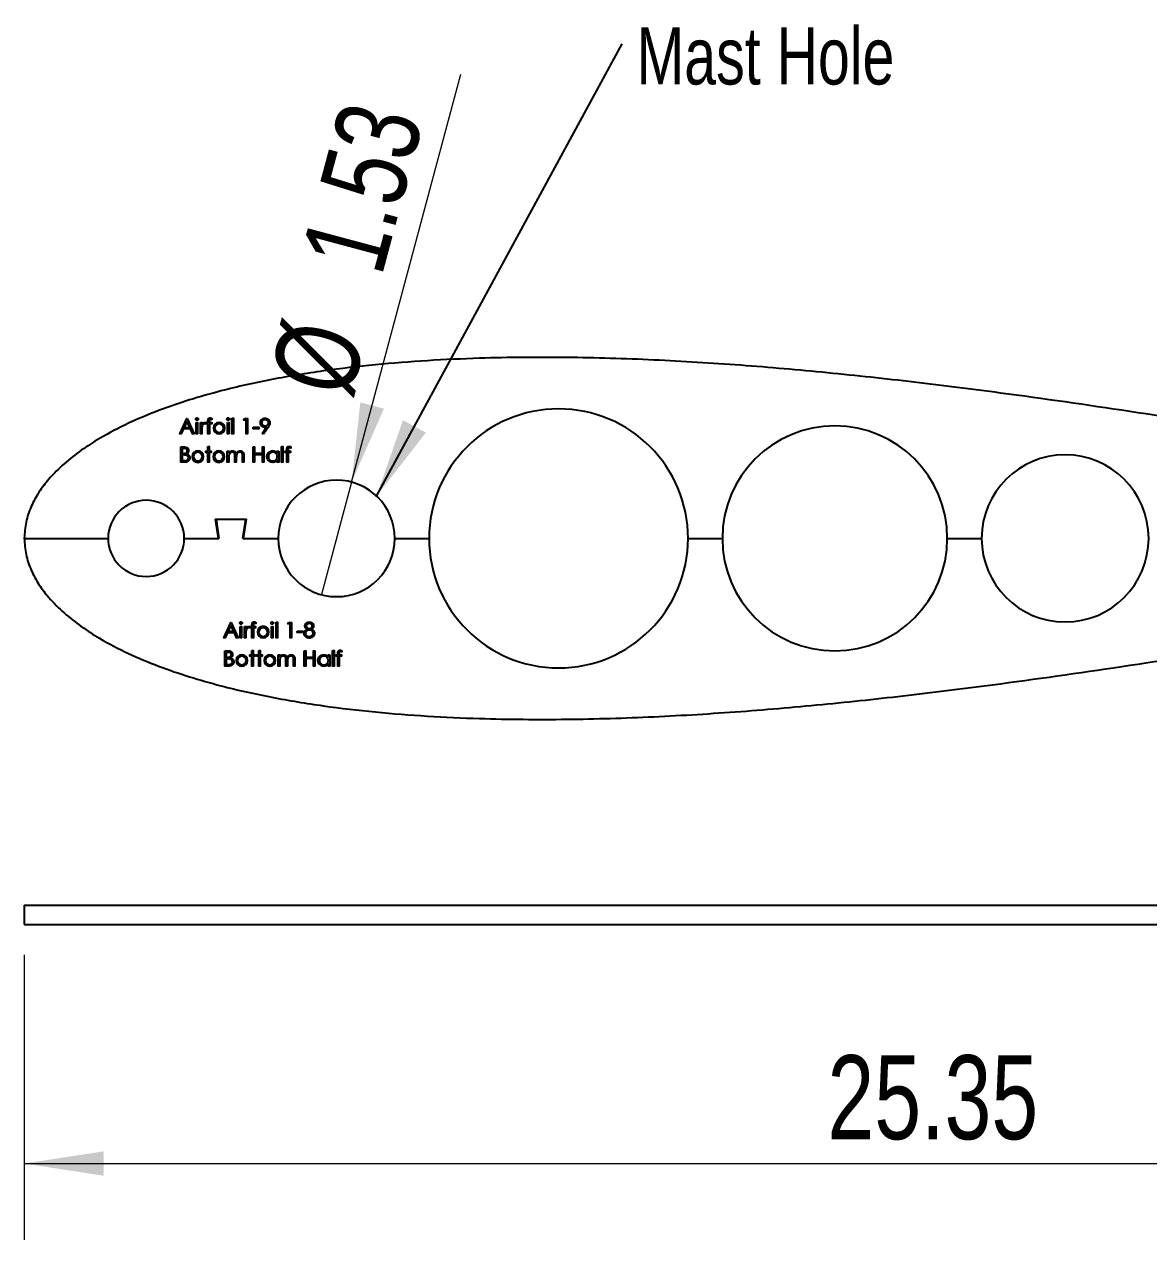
# Model space of a CAD drawing. Header units: inches. Extents: x 0.1 to 10.9, y 0.1 to 8.4.
# Drawn here: x 4.456 to 6.302, y 4.038 to 6.033 of the extents above; entities that cross this region are included whole.
import ezdxf

# ---------------------------------------------------------------- set-up
doc = ezdxf.new("R2010")
doc.units = ezdxf.units.IN
doc.header["$MEASUREMENT"] = 0
doc.styles.add('SLDTEXTSTYLE0', font='TXT', dxfattribs={"width": 0.75})
doc.dimstyles.new('SLDDIMSTYLE0', dxfattribs={"dimtxt": 0.137795, "dimasz": 0.13, "dimexe": 0, "dimexo": 0.0625, "dimgap": 0.034449, "dimtad": 1, "dimlfac": 8, "dimrnd": 1e-09, "dimzin": 12, "dimdsep": 46, "dimtxsty": 'SLDTEXTSTYLE0', "dimblk1": 'NONE', "dimsah": 1, "dimcen": 0, "dimadec": 0, "dimazin": 3, "dimtfac": 1, "dimtmove": 0, "dimatfit": 3, "dimldrblk": 'NONE', "dimfxl": 1, "dimfrac": 2, "dimtolj": 1, "dimtzin": 12, "dimarcsym": 0})
doc.dimstyles.new('SLDDIMSTYLE3', dxfattribs={"dimtxt": 0.18, "dimasz": 0.13, "dimexe": 0, "dimexo": 0.0625, "dimgap": 0, "dimtad": 0, "dimtih": 1, "dimtoh": 1, "dimdec": 0, "dimrnd": 1e-09, "dimzin": 0, "dimdsep": 46, "dimtxsty": 'Standard', "dimsah": 1, "dimcen": 0.09, "dimadec": 0, "dimazin": 0, "dimtfac": 0.13, "dimtdec": 0, "dimtofl": 0, "dimtmove": 0, "dimatfit": 3, "dimfxl": 1, "dimfrac": 2, "dimtolj": 1, "dimtzin": 0, "dimarcsym": 0})
doc.dimstyles.new('SLDDIMSTYLE4', dxfattribs={"dimtxt": 0.137795, "dimasz": 0.13, "dimexe": 0, "dimexo": 0.0625, "dimgap": 0.034449, "dimtad": 1, "dimlfac": 8, "dimrnd": 1e-09, "dimzin": 12, "dimdsep": 46, "dimtxsty": 'SLDTEXTSTYLE0', "dimsah": 1, "dimcen": 0.09, "dimadec": 0, "dimazin": 3, "dimtfac": 1, "dimtofl": 0, "dimtmove": 0, "dimatfit": 3, "dimfxl": 1, "dimfrac": 2, "dimtolj": 1, "dimtzin": 12, "dimarcsym": 0})

# ---------------------------------------------------------------- blocks, each defined once
blk = doc.blocks.new('_D')
at = {"color": 7, "linetype": 'Continuous', "lineweight": 18}
for q in [(5.173, 5.9509), (4.9441, 5.0968)]:
    blk.add_line((4.9936, 5.2815), q, dxfattribs=at)
blk.add_solid([(4.9936, 5.2815), (5.0466, 5.4019), (5.0079, 5.4122)], dxfattribs=at)
at = {"color": 7, "linetype": 'Continuous', "lineweight": 18, "char_height": 0.1378, "attachment_point": 1, "rotation": 75, "style": 'SLDTEXTSTYLE0'}
for s, insert in [('1.53', (4.9095, 5.6526)), ('%%c', (4.8578, 5.4514))]:
    blk.add_mtext(s, dxfattribs=dict(at, insert=insert))
blk = doc.blocks.new('_NONE')
blk = doc.blocks.new('SW_NOTE_4')
at = {"color": 0, "linetype": 'Continuous', "lineweight": 0, "insert": (0.0235, 0.0272), "char_height": 0.09375, "attachment_point": 1, "style": 'SLDTEXTSTYLE0'}
blk.add_mtext('Mast Hole', dxfattribs=at)
blk = doc.blocks.new('_D_2')
at = {"color": 7, "linetype": 'Continuous', "lineweight": 18}
for p, q in [((4.4564, 4.5058), (4.4564, 4.0384)), ((7.6255, 4.5058), (7.6255, 4.0384)), ((4.4564, 4.1634), (7.6255, 4.1634))]:
    blk.add_line(p, q, dxfattribs=at)
for points in [[(4.4564, 4.1634), (4.5864, 4.1434), (4.5864, 4.1834)], [(7.6255, 4.1634), (7.4955, 4.1834), (7.4955, 4.1434)]]:
    blk.add_solid(points, dxfattribs=at)
at = {"color": 7, "linetype": 'Continuous', "lineweight": 18, "insert": (5.7746, 4.3411), "char_height": 0.1378, "attachment_point": 1, "style": 'SLDTEXTSTYLE0'}
blk.add_mtext('25.35', dxfattribs=at)

msp = doc.modelspace()

# ---------------------------------------------------------------- linework, layer by layer
at = {"color": 7, "linetype": 'Continuous', "lineweight": 25}
for p, q in [((4.7697, 5.2204), (4.7743, 5.1891)), ((4.7697, 5.2204), (4.8197, 5.2204)), ((4.7711, 5.2204), (4.8211, 5.2204)), ((4.7711, 5.2204), (4.7757, 5.1891)), ((4.815, 5.1891), (4.8197, 5.2204)), ((4.8164, 5.1891), (4.8211, 5.2204)), ((4.4564, 5.1891), (4.5939, 5.1891)), ((4.7189, 5.1891), (4.7743, 5.1891)), ((4.7189, 5.1891), (4.7757, 5.1891)), ((4.815, 5.1891), (4.8732, 5.1891)), ((4.8164, 5.1891), (4.8732, 5.1891)), ((5.0645, 5.1891), (5.1207, 5.1891)), ((5.5458, 5.1891), (5.602, 5.1891)), ((5.9713, 5.1891), (6.0276, 5.1891)), ((4.4564, 4.5871), (4.4564, 4.5558))]:
    msp.add_line(p, q, dxfattribs=at)
at = {"color": 7, "linetype": 'Continuous', "flags": 128}
for points in [[(4.7235, 5.3857), (4.7351, 5.3607), (4.7351, 5.3607), (4.7326, 5.3607), (4.7326, 5.3607), (4.7289, 5.3687), (4.7289, 5.3687), (4.7176, 5.3687), (4.7176, 5.3687), (4.7138, 5.3607), (4.7138, 5.3607), (4.7114, 5.3607), (4.7114, 5.3607), (4.7232, 5.3857), (4.7232, 5.3857), (4.7235, 5.3857)], [(4.7397, 5.3867), (4.7401, 5.3867), (4.7405, 5.3865), (4.7409, 5.3864), (4.7412, 5.3861), (4.7415, 5.3858), (4.7416, 5.3855), (4.7418, 5.3851), (4.7418, 5.3848), (4.7418, 5.3848), (4.7418, 5.3844), (4.7416, 5.384), (4.7415, 5.3837), (4.7412, 5.3834), (4.7409, 5.3832), (4.7405, 5.383), (4.7401, 5.3829), (4.7397, 5.3828), (4.7397, 5.3828), (4.7393, 5.3829), (4.7389, 5.383), (4.7386, 5.3832), (4.7382, 5.3834), (4.738, 5.3837), (4.7378, 5.384), (4.7377, 5.3844), (4.7376, 5.3848), (4.7376, 5.3848), (4.7377, 5.3851), (4.7378, 5.3855), (4.738, 5.3858), (4.7382, 5.3861), (4.7386, 5.3864), (4.7389, 5.3865), (4.7393, 5.3867), (4.7397, 5.3867)], [(4.7642, 5.3862), (4.7642, 5.3839), (4.7642, 5.3839), (4.7636, 5.3841), (4.763, 5.3843), (4.7625, 5.3844), (4.762, 5.3844), (4.762, 5.3844), (4.7616, 5.3844), (4.7613, 5.3844), (4.761, 5.3843), (4.7608, 5.3842), (4.7606, 5.384), (4.7604, 5.3839), (4.7603, 5.3837), (4.7602, 5.3835), (4.7602, 5.3834), (4.7602, 5.3832), (4.7601, 5.3831), (4.7601, 5.3828), (4.7601, 5.3826), (4.7601, 5.3823), (4.7601, 5.3819), (4.7601, 5.3815), (4.7601, 5.3815), (4.7601, 5.379), (4.7601, 5.379), (4.7639, 5.379), (4.7639, 5.379), (4.7639, 5.3768), (4.7639, 5.3768), (4.7601, 5.3768), (4.7601, 5.3768), (4.7601, 5.3607), (4.7601, 5.3607), (4.7578, 5.3607), (4.7578, 5.3607), (4.7578, 5.3768), (4.7578, 5.3768), (4.7553, 5.3768), (4.7553, 5.3768), (4.7553, 5.379), (4.7553, 5.379), (4.7578, 5.379), (4.7578, 5.379), (4.7578, 5.3819), (4.7578, 5.3819), (4.7578, 5.3824), (4.7578, 5.3828), (4.7579, 5.3833), (4.7579, 5.3836), (4.758, 5.384), (4.758, 5.3843), (4.7581, 5.3845), (4.7582, 5.3848), (4.7584, 5.3852), (4.7587, 5.3856), (4.759, 5.3859), (4.7594, 5.3862), (4.7599, 5.3864), (4.7604, 5.3866), (4.7609, 5.3867), (4.7615, 5.3867), (4.7615, 5.3867), (4.7621, 5.3867), (4.7628, 5.3866), (4.7635, 5.3864), (4.7642, 5.3862)], [(4.791, 5.3867), (4.7914, 5.3867), (4.7918, 5.3865), (4.7921, 5.3864), (4.7925, 5.3861), (4.7927, 5.3858), (4.7929, 5.3855), (4.793, 5.3851), (4.7931, 5.3848), (4.7931, 5.3848), (4.793, 5.3844), (4.7929, 5.384), (4.7927, 5.3837), (4.7925, 5.3834), (4.7921, 5.3832), (4.7918, 5.383), (4.7914, 5.3829), (4.791, 5.3828), (4.791, 5.3828), (4.7906, 5.3829), (4.7902, 5.383), (4.7898, 5.3832), (4.7895, 5.3834), (4.7893, 5.3837), (4.7891, 5.384), (4.789, 5.3844), (4.7889, 5.3848), (4.7889, 5.3848), (4.789, 5.3851), (4.7891, 5.3855), (4.7893, 5.3858), (4.7895, 5.3861), (4.7898, 5.3864), (4.7902, 5.3865), (4.7906, 5.3867), (4.791, 5.3867)], [(4.7972, 5.3864), (4.7995, 5.3864), (4.7995, 5.3864), (4.7995, 5.3607), (4.7995, 5.3607), (4.7972, 5.3607), (4.7972, 5.3607), (4.7972, 5.3864)], [(4.8179, 5.3857), (4.8226, 5.3857), (4.8226, 5.3857), (4.8226, 5.3607), (4.8226, 5.3607), (4.8203, 5.3607), (4.8203, 5.3607), (4.8203, 5.3832), (4.8203, 5.3832), (4.8165, 5.3832), (4.8165, 5.3832), (4.8179, 5.3857)], [(4.8489, 5.3601), (4.8471, 5.3613), (4.8471, 5.3613), (4.854, 5.3715), (4.854, 5.3715), (4.8527, 5.3714), (4.8514, 5.3713), (4.8514, 5.3713), (4.8506, 5.3713), (4.8498, 5.3714), (4.8491, 5.3716), (4.8484, 5.3718), (4.8478, 5.3721), (4.8471, 5.3725), (4.8465, 5.3729), (4.846, 5.3734), (4.8454, 5.374), (4.845, 5.3746), (4.8446, 5.3752), (4.8443, 5.3758), (4.844, 5.3765), (4.8439, 5.3772), (4.8438, 5.3779), (4.8437, 5.3787), (4.8437, 5.3787), (4.8438, 5.3798), (4.844, 5.3807), (4.8443, 5.3817), (4.8447, 5.3826), (4.8453, 5.3834), (4.846, 5.3841), (4.8468, 5.3848), (4.8476, 5.3853), (4.8486, 5.3858), (4.8496, 5.3861), (4.8506, 5.3863), (4.8517, 5.3864), (4.8517, 5.3864), (4.8527, 5.3863), (4.8537, 5.3861), (4.8547, 5.3858), (4.8556, 5.3854), (4.8564, 5.3848), (4.8572, 5.3842), (4.8578, 5.3834), (4.8584, 5.3825), (4.8589, 5.3816), (4.8592, 5.3807), (4.8594, 5.3797), (4.8594, 5.3787), (4.8594, 5.3787), (4.8594, 5.3779), (4.8593, 5.3771), (4.8591, 5.3763), (4.8588, 5.3754), (4.8586, 5.375), (4.8584, 5.3745), (4.8582, 5.3741), (4.8579, 5.3736), (4.8576, 5.373), (4.8573, 5.3725), (4.8569, 5.3719), (4.8565, 5.3713), (4.8565, 5.3713), (4.8489, 5.3601)], [(4.7233, 5.3809), (4.7188, 5.3713), (4.7188, 5.3713), (4.7278, 5.3713), (4.7278, 5.3713), (4.7233, 5.3809)], [(4.7386, 5.379), (4.7408, 5.379), (4.7408, 5.379), (4.7408, 5.3607), (4.7408, 5.3607), (4.7386, 5.3607), (4.7386, 5.3607), (4.7386, 5.379)], [(4.7456, 5.379), (4.7479, 5.379), (4.7479, 5.379), (4.7479, 5.3763), (4.7479, 5.3763), (4.7484, 5.377), (4.7489, 5.3777), (4.7495, 5.3782), (4.75, 5.3786), (4.7506, 5.3789), (4.7512, 5.3791), (4.7517, 5.3793), (4.7523, 5.3793), (4.7523, 5.3793), (4.7528, 5.3793), (4.7533, 5.3792), (4.7538, 5.379), (4.7543, 5.3787), (4.7543, 5.3787), (4.7531, 5.3767), (4.7531, 5.3767), (4.7527, 5.3769), (4.7524, 5.377), (4.7522, 5.3771), (4.7519, 5.3771), (4.7519, 5.3771), (4.7514, 5.377), (4.7509, 5.3768), (4.7503, 5.3765), (4.7498, 5.3761), (4.7496, 5.3759), (4.7494, 5.3756), (4.7491, 5.3752), (4.7489, 5.3749), (4.7488, 5.3745), (4.7486, 5.3741), (4.7484, 5.3736), (4.7483, 5.3731), (4.7483, 5.3731), (4.7482, 5.3727), (4.7481, 5.3722), (4.748, 5.3715), (4.748, 5.3708), (4.7479, 5.37), (4.7479, 5.369), (4.7479, 5.368), (4.7479, 5.3669), (4.7479, 5.3669), (4.7479, 5.3607), (4.7479, 5.3607), (4.7456, 5.3607), (4.7456, 5.3607), (4.7456, 5.379)], [(4.7899, 5.379), (4.7921, 5.379), (4.7921, 5.379), (4.7921, 5.3607), (4.7921, 5.3607), (4.7899, 5.3607), (4.7899, 5.3607), (4.7899, 5.379)], [(4.8319, 5.3716), (4.8415, 5.3716), (4.8415, 5.3716), (4.8415, 5.3691), (4.8415, 5.3691), (4.8319, 5.3691), (4.8319, 5.3691), (4.8319, 5.3716)], [(4.8518, 5.3739), (4.8524, 5.3739), (4.853, 5.374), (4.8535, 5.3741), (4.854, 5.3742), (4.8545, 5.3744), (4.8549, 5.3747), (4.8553, 5.375), (4.8557, 5.3753), (4.8561, 5.3757), (4.8564, 5.3761), (4.8566, 5.3765), (4.8568, 5.3769), (4.857, 5.3774), (4.8571, 5.3778), (4.8572, 5.3783), (4.8572, 5.3788), (4.8572, 5.3788), (4.8572, 5.3793), (4.8571, 5.3798), (4.857, 5.3803), (4.8568, 5.3807), (4.8565, 5.3812), (4.8563, 5.3816), (4.8559, 5.382), (4.8555, 5.3823), (4.8551, 5.3827), (4.8547, 5.383), (4.8542, 5.3832), (4.8537, 5.3834), (4.8532, 5.3836), (4.8527, 5.3837), (4.8521, 5.3838), (4.8516, 5.3838), (4.8516, 5.3838), (4.851, 5.3838), (4.8504, 5.3837), (4.8499, 5.3836), (4.8494, 5.3834), (4.8489, 5.3832), (4.8485, 5.383), (4.848, 5.3827), (4.8476, 5.3823), (4.8472, 5.382), (4.8469, 5.3816), (4.8466, 5.3812), (4.8464, 5.3807), (4.8462, 5.3803), (4.8461, 5.3798), (4.846, 5.3793), (4.846, 5.3788), (4.846, 5.3788), (4.846, 5.3783), (4.8461, 5.3778), (4.8462, 5.3774), (4.8464, 5.3769), (4.8466, 5.3765), (4.8469, 5.3761), (4.8473, 5.3757), (4.8477, 5.3753), (4.8481, 5.375), (4.8486, 5.3747), (4.8491, 5.3744), (4.8496, 5.3742), (4.8501, 5.3741), (4.8506, 5.374), (4.8512, 5.3739), (4.8518, 5.3739)], [(4.7133, 5.3391), (4.7182, 5.3391), (4.7182, 5.3391), (4.7189, 5.3391), (4.7195, 5.3391), (4.7202, 5.339), (4.7208, 5.339), (4.7213, 5.3389), (4.7218, 5.3387), (4.7223, 5.3386), (4.7227, 5.3384), (4.7234, 5.338), (4.7241, 5.3375), (4.7247, 5.3369), (4.7252, 5.3362), (4.7256, 5.3355), (4.7259, 5.3347), (4.726, 5.3338), (4.7261, 5.3329), (4.7261, 5.3329), (4.726, 5.3321), (4.7259, 5.3313), (4.7257, 5.3306), (4.7254, 5.3299), (4.7249, 5.3292), (4.7245, 5.3286), (4.7239, 5.3281), (4.7232, 5.3276), (4.7232, 5.3276), (4.7241, 5.3273), (4.7248, 5.3269), (4.7254, 5.3265), (4.726, 5.3261), (4.7264, 5.3256), (4.7268, 5.3251), (4.7272, 5.3245), (4.7275, 5.3239), (4.7277, 5.3233), (4.7279, 5.3226), (4.728, 5.3219), (4.728, 5.3212), (4.728, 5.3212), (4.728, 5.3205), (4.7279, 5.3198), (4.7277, 5.3191), (4.7275, 5.3185), (4.7272, 5.3179), (4.7268, 5.3173), (4.7264, 5.3167), (4.7258, 5.3162), (4.7253, 5.3157), (4.7247, 5.3153), (4.724, 5.3149), (4.7233, 5.3147), (4.7226, 5.3144), (4.7218, 5.3143), (4.7209, 5.3142), (4.72, 5.3141), (4.72, 5.3141), (4.7133, 5.3141), (4.7133, 5.3141), (4.7133, 5.3391)], [(4.7155, 5.3366), (4.7155, 5.3286), (4.7155, 5.3286), (4.717, 5.3286), (4.717, 5.3286), (4.7177, 5.3286), (4.7183, 5.3286), (4.7189, 5.3286), (4.7194, 5.3287), (4.7199, 5.3288), (4.7203, 5.3288), (4.7207, 5.3289), (4.7211, 5.329), (4.7217, 5.3293), (4.7222, 5.3297), (4.7227, 5.3301), (4.7231, 5.3306), (4.7234, 5.3311), (4.7237, 5.3317), (4.7238, 5.3323), (4.7239, 5.3329), (4.7239, 5.3329), (4.7238, 5.3333), (4.7238, 5.3337), (4.7237, 5.3341), (4.7235, 5.3344), (4.7234, 5.3348), (4.7231, 5.3351), (4.7229, 5.3353), (4.7226, 5.3356), (4.7222, 5.3358), (4.7219, 5.336), (4.7214, 5.3362), (4.7209, 5.3363), (4.7204, 5.3364), (4.7198, 5.3365), (4.7192, 5.3366), (4.7186, 5.3366), (4.7186, 5.3366), (4.7155, 5.3366)], [(4.7155, 5.326), (4.7155, 5.3167), (4.7155, 5.3167), (4.7187, 5.3167), (4.7187, 5.3167), (4.7194, 5.3167), (4.72, 5.3167), (4.7206, 5.3168), (4.7212, 5.3168), (4.7217, 5.3169), (4.7221, 5.317), (4.7225, 5.3171), (4.7229, 5.3172), (4.7235, 5.3175), (4.724, 5.3179), (4.7245, 5.3183), (4.725, 5.3188), (4.7253, 5.3194), (4.7256, 5.32), (4.7257, 5.3206), (4.7258, 5.3212), (4.7258, 5.3212), (4.7258, 5.3216), (4.7257, 5.322), (4.7256, 5.3224), (4.7255, 5.3227), (4.7253, 5.3231), (4.7252, 5.3234), (4.7249, 5.3237), (4.7247, 5.324), (4.7241, 5.3246), (4.7234, 5.3251), (4.7226, 5.3254), (4.7217, 5.3257), (4.7217, 5.3257), (4.7213, 5.3258), (4.7209, 5.3258), (4.7204, 5.3259), (4.7198, 5.3259), (4.7192, 5.326), (4.7185, 5.326), (4.7178, 5.326), (4.717, 5.326), (4.717, 5.326), (4.7155, 5.326)], [(4.7575, 5.3398), (4.7597, 5.3398), (4.7597, 5.3398), (4.7597, 5.3324), (4.7597, 5.3324), (4.763, 5.3324), (4.763, 5.3324), (4.763, 5.3302), (4.763, 5.3302), (4.7597, 5.3302), (4.7597, 5.3302), (4.7597, 5.3141), (4.7597, 5.3141), (4.7575, 5.3141), (4.7575, 5.3141), (4.7575, 5.3302), (4.7575, 5.3302), (4.7543, 5.3302), (4.7543, 5.3302), (4.7543, 5.3324), (4.7543, 5.3324), (4.7575, 5.3324), (4.7575, 5.3324), (4.7575, 5.3398)], [(4.7896, 5.3324), (4.7918, 5.3324), (4.7918, 5.3324), (4.7918, 5.3292), (4.7918, 5.3292), (4.7924, 5.3301), (4.7931, 5.3308), (4.7937, 5.3313), (4.7943, 5.3318), (4.7943, 5.3318), (4.7952, 5.3322), (4.7962, 5.3325), (4.7971, 5.3327), (4.7981, 5.3327), (4.7981, 5.3327), (4.7988, 5.3327), (4.7994, 5.3326), (4.8, 5.3324), (4.8006, 5.3322), (4.8012, 5.3319), (4.8017, 5.3316), (4.8022, 5.3312), (4.8026, 5.3308), (4.803, 5.3303), (4.8033, 5.3297), (4.8036, 5.3291), (4.8039, 5.3283), (4.8039, 5.3283), (4.8042, 5.3288), (4.8045, 5.3293), (4.8049, 5.3298), (4.8052, 5.3302), (4.8056, 5.3306), (4.806, 5.331), (4.8064, 5.3313), (4.8068, 5.3316), (4.8077, 5.3321), (4.8087, 5.3324), (4.8096, 5.3327), (4.8106, 5.3327), (4.8106, 5.3327), (4.8115, 5.3327), (4.8124, 5.3325), (4.8132, 5.3322), (4.8139, 5.3318), (4.8146, 5.3313), (4.8152, 5.3306), (4.8157, 5.3299), (4.8161, 5.3291), (4.8163, 5.3287), (4.8164, 5.3282), (4.8165, 5.3276), (4.8166, 5.327), (4.8167, 5.3263), (4.8168, 5.3256), (4.8168, 5.3249), (4.8168, 5.324), (4.8168, 5.324), (4.8168, 5.3141), (4.8168, 5.3141), (4.8146, 5.3141), (4.8146, 5.3141), (4.8146, 5.324), (4.8146, 5.324), (4.8146, 5.3247), (4.8145, 5.3254), (4.8145, 5.326), (4.8145, 5.3265), (4.8144, 5.327), (4.8143, 5.3274), (4.8142, 5.3278), (4.8141, 5.3281), (4.8139, 5.3286), (4.8136, 5.329), (4.8132, 5.3295), (4.8127, 5.3298), (4.8121, 5.3301), (4.8116, 5.3303), (4.8109, 5.3304), (4.8102, 5.3305), (4.8102, 5.3305), (4.8094, 5.3304), (4.8086, 5.3302), (4.8078, 5.3299), (4.8071, 5.3295), (4.8064, 5.3289), (4.8058, 5.3283), (4.8053, 5.3276), (4.805, 5.3268), (4.8048, 5.3264), (4.8047, 5.3258), (4.8046, 5.3253), (4.8045, 5.3246), (4.8044, 5.3239), (4.8043, 5.3231), (4.8043, 5.3222), (4.8043, 5.3212), (4.8043, 5.3212), (4.8043, 5.3141), (4.8043, 5.3141), (4.8021, 5.3141), (4.8021, 5.3141), (4.8021, 5.3234), (4.8021, 5.3234), (4.8021, 5.3242), (4.802, 5.3249), (4.802, 5.3256), (4.802, 5.3262), (4.8019, 5.3267), (4.8018, 5.3272), (4.8017, 5.3276), (4.8016, 5.3279), (4.8014, 5.3285), (4.8011, 5.329), (4.8007, 5.3294), (4.8002, 5.3298), (4.7996, 5.3301), (4.799, 5.3303), (4.7984, 5.3304), (4.7977, 5.3305), (4.7977, 5.3305), (4.7969, 5.3304), (4.7961, 5.3302), (4.7953, 5.3299), (4.7946, 5.3295), (4.7939, 5.329), (4.7934, 5.3284), (4.7929, 5.3277), (4.7925, 5.3269), (4.7923, 5.3264), (4.7922, 5.3259), (4.7921, 5.3254), (4.792, 5.3248), (4.7919, 5.3241), (4.7918, 5.3234), (4.7918, 5.3227), (4.7918, 5.3218), (4.7918, 5.3218), (4.7918, 5.3141), (4.7918, 5.3141), (4.7896, 5.3141), (4.7896, 5.3141), (4.7896, 5.3324)], [(4.8322, 5.3391), (4.8344, 5.3391), (4.8344, 5.3391), (4.8344, 5.3289), (4.8344, 5.3289), (4.8472, 5.3289), (4.8472, 5.3289), (4.8472, 5.3391), (4.8472, 5.3391), (4.8495, 5.3391), (4.8495, 5.3391), (4.8495, 5.3141), (4.8495, 5.3141), (4.8472, 5.3141), (4.8472, 5.3141), (4.8472, 5.3263), (4.8472, 5.3263), (4.8344, 5.3263), (4.8344, 5.3263), (4.8344, 5.3141), (4.8344, 5.3141), (4.8322, 5.3141), (4.8322, 5.3141), (4.8322, 5.3391)], [(4.8739, 5.3324), (4.8739, 5.3141), (4.8739, 5.3141), (4.8716, 5.3141), (4.8716, 5.3141), (4.8716, 5.3173), (4.8716, 5.3173), (4.8708, 5.3165), (4.87, 5.3157), (4.8691, 5.3151), (4.8682, 5.3147), (4.8673, 5.3143), (4.8663, 5.314), (4.8652, 5.3139), (4.8641, 5.3138), (4.8641, 5.3138), (4.8632, 5.3139), (4.8622, 5.314), (4.8614, 5.3142), (4.8605, 5.3145), (4.8597, 5.3149), (4.8589, 5.3154), (4.8581, 5.3159), (4.8574, 5.3166), (4.8568, 5.3173), (4.8562, 5.318), (4.8557, 5.3188), (4.8553, 5.3197), (4.855, 5.3205), (4.8548, 5.3214), (4.8547, 5.3224), (4.8546, 5.3233), (4.8546, 5.3233), (4.8547, 5.3243), (4.8548, 5.3252), (4.855, 5.3261), (4.8553, 5.3269), (4.8557, 5.3277), (4.8562, 5.3285), (4.8568, 5.3293), (4.8574, 5.33), (4.8582, 5.3306), (4.8589, 5.3312), (4.8597, 5.3317), (4.8605, 5.332), (4.8614, 5.3323), (4.8623, 5.3326), (4.8632, 5.3327), (4.8642, 5.3327), (4.8642, 5.3327), (4.8653, 5.3327), (4.8664, 5.3325), (4.8674, 5.3322), (4.8684, 5.3318), (4.8692, 5.3313), (4.8701, 5.3307), (4.8709, 5.3299), (4.8716, 5.329), (4.8716, 5.329), (4.8716, 5.3324), (4.8716, 5.3324), (4.8739, 5.3324)], [(4.8642, 5.3305), (4.8633, 5.3304), (4.8623, 5.3302), (4.8614, 5.33), (4.8606, 5.3295), (4.8598, 5.329), (4.859, 5.3284), (4.8584, 5.3277), (4.8579, 5.3269), (4.8574, 5.326), (4.8571, 5.3251), (4.8569, 5.3242), (4.8569, 5.3233), (4.8569, 5.3233), (4.8569, 5.3224), (4.8571, 5.3215), (4.8574, 5.3206), (4.8579, 5.3197), (4.8584, 5.3189), (4.8591, 5.3182), (4.8598, 5.3175), (4.8606, 5.317), (4.8614, 5.3166), (4.8623, 5.3163), (4.8633, 5.3161), (4.8642, 5.3161), (4.8642, 5.3161), (4.8652, 5.3161), (4.8661, 5.3163), (4.8671, 5.3166), (4.868, 5.317), (4.8688, 5.3175), (4.8695, 5.3181), (4.8701, 5.3188), (4.8707, 5.3196), (4.8711, 5.3204), (4.8714, 5.3213), (4.8715, 5.3222), (4.8716, 5.3232), (4.8716, 5.3232), (4.8716, 5.324), (4.8715, 5.3247), (4.8713, 5.3254), (4.8711, 5.3261), (4.8708, 5.3267), (4.8704, 5.3273), (4.87, 5.3279), (4.8695, 5.3284), (4.8689, 5.3289), (4.8684, 5.3293), (4.8677, 5.3297), (4.8671, 5.33), (4.8664, 5.3302), (4.8657, 5.3304), (4.865, 5.3305), (4.8642, 5.3305)], [(4.8787, 5.3398), (4.8809, 5.3398), (4.8809, 5.3398), (4.8809, 5.3141), (4.8809, 5.3141), (4.8787, 5.3141), (4.8787, 5.3141), (4.8787, 5.3398)], [(4.8937, 5.3396), (4.8937, 5.3373), (4.8937, 5.3373), (4.8931, 5.3375), (4.8925, 5.3377), (4.8919, 5.3378), (4.8914, 5.3379), (4.8914, 5.3379), (4.8911, 5.3378), (4.8908, 5.3378), (4.8905, 5.3377), (4.8903, 5.3376), (4.8901, 5.3374), (4.8899, 5.3373), (4.8898, 5.3371), (4.8897, 5.3369), (4.8897, 5.3368), (4.8896, 5.3367), (4.8896, 5.3365), (4.8896, 5.3362), (4.8896, 5.336), (4.8896, 5.3357), (4.8896, 5.3353), (4.8896, 5.3349), (4.8896, 5.3349), (4.8896, 5.3324), (4.8896, 5.3324), (4.8934, 5.3324), (4.8934, 5.3324), (4.8934, 5.3302), (4.8934, 5.3302), (4.8896, 5.3302), (4.8896, 5.3302), (4.8896, 5.3141), (4.8896, 5.3141), (4.8873, 5.3141), (4.8873, 5.3141), (4.8873, 5.3302), (4.8873, 5.3302), (4.8847, 5.3302), (4.8847, 5.3302), (4.8847, 5.3324), (4.8847, 5.3324), (4.8873, 5.3324), (4.8873, 5.3324), (4.8873, 5.3353), (4.8873, 5.3353), (4.8873, 5.3358), (4.8873, 5.3363), (4.8874, 5.3367), (4.8874, 5.337), (4.8875, 5.3374), (4.8875, 5.3377), (4.8876, 5.338), (4.8877, 5.3382), (4.8879, 5.3386), (4.8882, 5.339), (4.8885, 5.3393), (4.8889, 5.3396), (4.8894, 5.3398), (4.8899, 5.34), (4.8904, 5.3401), (4.891, 5.3401), (4.891, 5.3401), (4.8916, 5.3401), (4.8922, 5.34), (4.893, 5.3398), (4.8937, 5.3396)], [(4.7957, 5.0512), (4.8073, 5.0262), (4.8073, 5.0262), (4.8048, 5.0262), (4.8048, 5.0262), (4.8012, 5.0342), (4.8012, 5.0342), (4.7898, 5.0342), (4.7898, 5.0342), (4.786, 5.0262), (4.786, 5.0262), (4.7836, 5.0262), (4.7836, 5.0262), (4.7954, 5.0512), (4.7954, 5.0512), (4.7957, 5.0512)], [(4.7956, 5.0463), (4.791, 5.0368), (4.791, 5.0368), (4.8, 5.0368), (4.8, 5.0368), (4.7956, 5.0463)], [(4.8119, 5.0522), (4.8123, 5.0521), (4.8127, 5.052), (4.8131, 5.0519), (4.8134, 5.0516), (4.8137, 5.0513), (4.8139, 5.051), (4.814, 5.0506), (4.814, 5.0502), (4.814, 5.0502), (4.814, 5.0499), (4.8139, 5.0495), (4.8137, 5.0492), (4.8134, 5.0489), (4.8131, 5.0487), (4.8127, 5.0485), (4.8123, 5.0484), (4.8119, 5.0483), (4.8119, 5.0483), (4.8115, 5.0484), (4.8111, 5.0485), (4.8108, 5.0487), (4.8105, 5.0489), (4.8102, 5.0492), (4.81, 5.0495), (4.8099, 5.0499), (4.8098, 5.0502), (4.8098, 5.0502), (4.8099, 5.0506), (4.81, 5.051), (4.8102, 5.0513), (4.8105, 5.0516), (4.8108, 5.0519), (4.8111, 5.052), (4.8115, 5.0521), (4.8119, 5.0522)], [(4.8365, 5.0517), (4.8365, 5.0494), (4.8365, 5.0494), (4.8358, 5.0496), (4.8352, 5.0498), (4.8347, 5.0499), (4.8342, 5.0499), (4.8342, 5.0499), (4.8338, 5.0499), (4.8335, 5.0499), (4.8333, 5.0498), (4.833, 5.0497), (4.8328, 5.0495), (4.8326, 5.0493), (4.8325, 5.0492), (4.8324, 5.049), (4.8324, 5.0489), (4.8324, 5.0487), (4.8323, 5.0485), (4.8323, 5.0483), (4.8323, 5.048), (4.8323, 5.0477), (4.8323, 5.0474), (4.8323, 5.047), (4.8323, 5.047), (4.8323, 5.0445), (4.8323, 5.0445), (4.8361, 5.0445), (4.8361, 5.0445), (4.8361, 5.0422), (4.8361, 5.0422), (4.8323, 5.0422), (4.8323, 5.0422), (4.8323, 5.0262), (4.8323, 5.0262), (4.83, 5.0262), (4.83, 5.0262), (4.83, 5.0422), (4.83, 5.0422), (4.8275, 5.0422), (4.8275, 5.0422), (4.8275, 5.0445), (4.8275, 5.0445), (4.83, 5.0445), (4.83, 5.0445), (4.83, 5.0474), (4.83, 5.0474), (4.83, 5.0479), (4.8301, 5.0483), (4.8301, 5.0488), (4.8301, 5.0491), (4.8302, 5.0495), (4.8302, 5.0498), (4.8303, 5.05), (4.8304, 5.0503), (4.8306, 5.0507), (4.8309, 5.051), (4.8312, 5.0514), (4.8316, 5.0517), (4.8321, 5.0519), (4.8326, 5.0521), (4.8331, 5.0521), (4.8337, 5.0522), (4.8337, 5.0522), (4.8343, 5.0522), (4.835, 5.0521), (4.8357, 5.0519), (4.8365, 5.0517)], [(4.8632, 5.0522), (4.8636, 5.0521), (4.864, 5.052), (4.8644, 5.0519), (4.8647, 5.0516), (4.865, 5.0513), (4.8651, 5.051), (4.8653, 5.0506), (4.8653, 5.0502), (4.8653, 5.0502), (4.8653, 5.0499), (4.8651, 5.0495), (4.865, 5.0492), (4.8647, 5.0489), (4.8644, 5.0487), (4.864, 5.0485), (4.8636, 5.0484), (4.8632, 5.0483), (4.8632, 5.0483), (4.8628, 5.0484), (4.8624, 5.0485), (4.8621, 5.0487), (4.8617, 5.0489), (4.8615, 5.0492), (4.8613, 5.0495), (4.8612, 5.0499), (4.8611, 5.0502), (4.8611, 5.0502), (4.8612, 5.0506), (4.8613, 5.051), (4.8615, 5.0513), (4.8617, 5.0516), (4.8621, 5.0519), (4.8624, 5.052), (4.8628, 5.0521), (4.8632, 5.0522)], [(4.8695, 5.0519), (4.8717, 5.0519), (4.8717, 5.0519), (4.8717, 5.0262), (4.8717, 5.0262), (4.8695, 5.0262), (4.8695, 5.0262), (4.8695, 5.0519)], [(4.8902, 5.0512), (4.8948, 5.0512), (4.8948, 5.0512), (4.8948, 5.0262), (4.8948, 5.0262), (4.8925, 5.0262), (4.8925, 5.0262), (4.8925, 5.0487), (4.8925, 5.0487), (4.8887, 5.0487), (4.8887, 5.0487), (4.8902, 5.0512)], [(4.9278, 5.0401), (4.9284, 5.0398), (4.9289, 5.0395), (4.9295, 5.0391), (4.93, 5.0388), (4.9304, 5.0384), (4.9308, 5.038), (4.9311, 5.0376), (4.9314, 5.0372), (4.9317, 5.0368), (4.932, 5.0364), (4.9322, 5.0359), (4.9323, 5.0355), (4.9324, 5.035), (4.9325, 5.0345), (4.9326, 5.034), (4.9326, 5.0335), (4.9326, 5.0335), (4.9326, 5.0328), (4.9325, 5.0321), (4.9323, 5.0314), (4.9321, 5.0307), (4.9319, 5.0301), (4.9315, 5.0295), (4.9312, 5.0289), (4.9307, 5.0283), (4.9307, 5.0283), (4.9301, 5.0277), (4.9294, 5.0271), (4.9287, 5.0267), (4.9279, 5.0263), (4.927, 5.026), (4.9261, 5.0257), (4.9251, 5.0256), (4.9241, 5.0256), (4.9241, 5.0256), (4.9231, 5.0256), (4.9221, 5.0257), (4.9212, 5.0259), (4.9204, 5.0262), (4.9197, 5.0265), (4.919, 5.0269), (4.9183, 5.0274), (4.9178, 5.028), (4.9173, 5.0286), (4.9168, 5.0292), (4.9165, 5.0299), (4.9162, 5.0305), (4.9159, 5.0312), (4.9158, 5.0319), (4.9157, 5.0326), (4.9156, 5.0333), (4.9156, 5.0333), (4.9156, 5.0338), (4.9157, 5.0343), (4.9158, 5.0348), (4.9159, 5.0353), (4.9161, 5.0358), (4.9163, 5.0362), (4.9165, 5.0367), (4.9168, 5.0371), (4.9171, 5.0375), (4.9175, 5.0379), (4.9179, 5.0383), (4.9183, 5.0387), (4.9188, 5.0391), (4.9193, 5.0395), (4.9199, 5.0398), (4.9206, 5.0401), (4.9206, 5.0401), (4.9197, 5.0406), (4.919, 5.0412), (4.9183, 5.0418), (4.9178, 5.0425), (4.9174, 5.0432), (4.9171, 5.0439), (4.917, 5.0447), (4.9169, 5.0454), (4.9169, 5.0454), (4.917, 5.0462), (4.9171, 5.047), (4.9174, 5.0478), (4.9179, 5.0486), (4.9184, 5.0493), (4.919, 5.0499), (4.9197, 5.0505), (4.9205, 5.051), (4.9214, 5.0514), (4.9223, 5.0516), (4.9233, 5.0518), (4.9242, 5.0519), (4.9242, 5.0519), (4.9252, 5.0518), (4.9261, 5.0516), (4.927, 5.0514), (4.9278, 5.051), (4.9286, 5.0505), (4.9293, 5.0499), (4.9299, 5.0493), (4.9304, 5.0486), (4.9308, 5.0478), (4.9311, 5.047), (4.9313, 5.0462), (4.9313, 5.0454), (4.9313, 5.0454), (4.9313, 5.0446), (4.9311, 5.0438), (4.9308, 5.0431), (4.9304, 5.0424), (4.9299, 5.0418), (4.9293, 5.0412), (4.9286, 5.0406), (4.9278, 5.0401)], [(4.9241, 5.0493), (4.9236, 5.0493), (4.9231, 5.0492), (4.9226, 5.0491), (4.9221, 5.049), (4.9217, 5.0488), (4.9213, 5.0487), (4.9209, 5.0484), (4.9206, 5.0481), (4.9202, 5.0478), (4.9199, 5.0475), (4.9197, 5.0472), (4.9195, 5.0469), (4.9193, 5.0465), (4.9192, 5.0462), (4.9192, 5.0458), (4.9191, 5.0454), (4.9191, 5.0454), (4.9192, 5.045), (4.9192, 5.0446), (4.9194, 5.0443), (4.9195, 5.0439), (4.9197, 5.0436), (4.92, 5.0432), (4.9203, 5.0429), (4.9207, 5.0426), (4.921, 5.0423), (4.9214, 5.042), (4.9219, 5.0418), (4.9223, 5.0416), (4.9228, 5.0415), (4.9232, 5.0414), (4.9237, 5.0413), (4.9242, 5.0413), (4.9242, 5.0413), (4.9248, 5.0413), (4.9254, 5.0414), (4.9261, 5.0416), (4.9266, 5.0419), (4.9272, 5.0422), (4.9277, 5.0425), (4.9281, 5.043), (4.9284, 5.0434), (4.9287, 5.0439), (4.9289, 5.0444), (4.929, 5.045), (4.9291, 5.0455), (4.9291, 5.0455), (4.9291, 5.0458), (4.929, 5.0462), (4.9289, 5.0465), (4.9288, 5.0468), (4.9286, 5.0472), (4.9284, 5.0475), (4.9281, 5.0478), (4.9278, 5.0481), (4.9275, 5.0484), (4.9271, 5.0486), (4.9267, 5.0488), (4.9262, 5.049), (4.9258, 5.0491), (4.9252, 5.0492), (4.9247, 5.0493), (4.9241, 5.0493)], [(4.8108, 5.0445), (4.8131, 5.0445), (4.8131, 5.0445), (4.8131, 5.0262), (4.8131, 5.0262), (4.8108, 5.0262), (4.8108, 5.0262), (4.8108, 5.0445)], [(4.8179, 5.0445), (4.8201, 5.0445), (4.8201, 5.0445), (4.8201, 5.0418), (4.8201, 5.0418), (4.8206, 5.0425), (4.8211, 5.0432), (4.8217, 5.0437), (4.8222, 5.0441), (4.8228, 5.0444), (4.8234, 5.0446), (4.824, 5.0448), (4.8246, 5.0448), (4.8246, 5.0448), (4.825, 5.0448), (4.8255, 5.0447), (4.826, 5.0445), (4.8265, 5.0442), (4.8265, 5.0442), (4.8253, 5.0422), (4.8253, 5.0422), (4.825, 5.0424), (4.8247, 5.0425), (4.8244, 5.0425), (4.8241, 5.0426), (4.8241, 5.0426), (4.8236, 5.0425), (4.8231, 5.0423), (4.8226, 5.042), (4.822, 5.0416), (4.8218, 5.0413), (4.8216, 5.0411), (4.8214, 5.0407), (4.8212, 5.0404), (4.821, 5.04), (4.8208, 5.0396), (4.8206, 5.0391), (4.8205, 5.0386), (4.8205, 5.0386), (4.8204, 5.0382), (4.8203, 5.0377), (4.8203, 5.037), (4.8202, 5.0363), (4.8202, 5.0355), (4.8201, 5.0345), (4.8201, 5.0335), (4.8201, 5.0324), (4.8201, 5.0324), (4.8201, 5.0262), (4.8201, 5.0262), (4.8179, 5.0262), (4.8179, 5.0262), (4.8179, 5.0445)], [(4.8621, 5.0445), (4.8643, 5.0445), (4.8643, 5.0445), (4.8643, 5.0262), (4.8643, 5.0262), (4.8621, 5.0262), (4.8621, 5.0262), (4.8621, 5.0445)], [(4.9041, 5.0371), (4.9137, 5.0371), (4.9137, 5.0371), (4.9137, 5.0346), (4.9137, 5.0346), (4.9041, 5.0346), (4.9041, 5.0346), (4.9041, 5.0371)], [(4.9242, 5.0387), (4.9236, 5.0387), (4.9229, 5.0386), (4.9223, 5.0385), (4.9218, 5.0383), (4.9212, 5.0381), (4.9207, 5.0378), (4.9202, 5.0375), (4.9197, 5.0371), (4.9193, 5.0366), (4.9189, 5.0362), (4.9186, 5.0358), (4.9183, 5.0353), (4.9181, 5.0348), (4.918, 5.0343), (4.9179, 5.0338), (4.9179, 5.0332), (4.9179, 5.0332), (4.9179, 5.0326), (4.9181, 5.0319), (4.9183, 5.0313), (4.9186, 5.0307), (4.9191, 5.0301), (4.9196, 5.0296), (4.9202, 5.0292), (4.9208, 5.0288), (4.9216, 5.0285), (4.9224, 5.0283), (4.9232, 5.0282), (4.9241, 5.0281), (4.9241, 5.0281), (4.9248, 5.0282), (4.9255, 5.0282), (4.9261, 5.0284), (4.9267, 5.0285), (4.9272, 5.0288), (4.9277, 5.029), (4.9282, 5.0294), (4.9287, 5.0297), (4.9291, 5.0301), (4.9294, 5.0306), (4.9297, 5.031), (4.9299, 5.0315), (4.9301, 5.0319), (4.9303, 5.0324), (4.9303, 5.0329), (4.9304, 5.0335), (4.9304, 5.0335), (4.9303, 5.034), (4.9303, 5.0345), (4.9301, 5.0349), (4.9299, 5.0354), (4.9297, 5.0359), (4.9294, 5.0363), (4.929, 5.0367), (4.9286, 5.0371), (4.9281, 5.0375), (4.9276, 5.0378), (4.9271, 5.0381), (4.9266, 5.0383), (4.926, 5.0385), (4.9255, 5.0386), (4.9249, 5.0387), (4.9242, 5.0387)], [(4.8297, 5.0053), (4.832, 5.0053), (4.832, 5.0053), (4.832, 4.9979), (4.832, 4.9979), (4.8352, 4.9979), (4.8352, 4.9979), (4.8352, 4.9957), (4.8352, 4.9957), (4.832, 4.9957), (4.832, 4.9957), (4.832, 4.9796), (4.832, 4.9796), (4.8297, 4.9796), (4.8297, 4.9796), (4.8297, 4.9957), (4.8297, 4.9957), (4.8265, 4.9957), (4.8265, 4.9957), (4.8265, 4.9979), (4.8265, 4.9979), (4.8297, 4.9979), (4.8297, 4.9979), (4.8297, 5.0053)], [(4.8413, 5.0053), (4.8435, 5.0053), (4.8435, 5.0053), (4.8435, 4.9979), (4.8435, 4.9979), (4.8467, 4.9979), (4.8467, 4.9979), (4.8467, 4.9957), (4.8467, 4.9957), (4.8435, 4.9957), (4.8435, 4.9957), (4.8435, 4.9796), (4.8435, 4.9796), (4.8413, 4.9796), (4.8413, 4.9796), (4.8413, 4.9957), (4.8413, 4.9957), (4.8381, 4.9957), (4.8381, 4.9957), (4.8381, 4.9979), (4.8381, 4.9979), (4.8413, 4.9979), (4.8413, 4.9979), (4.8413, 5.0053)], [(4.9624, 5.0053), (4.9647, 5.0053), (4.9647, 5.0053), (4.9647, 4.9796), (4.9647, 4.9796), (4.9624, 4.9796), (4.9624, 4.9796), (4.9624, 5.0053)], [(4.9775, 5.0051), (4.9775, 5.0028), (4.9775, 5.0028), (4.9768, 5.003), (4.9762, 5.0032), (4.9757, 5.0033), (4.9752, 5.0033), (4.9752, 5.0033), (4.9749, 5.0033), (4.9746, 5.0033), (4.9743, 5.0032), (4.974, 5.0031), (4.9738, 5.0029), (4.9737, 5.0028), (4.9735, 5.0026), (4.9734, 5.0024), (4.9734, 5.0023), (4.9734, 5.0021), (4.9734, 5.002), (4.9734, 5.0017), (4.9733, 5.0015), (4.9733, 5.0012), (4.9733, 5.0008), (4.9733, 5.0004), (4.9733, 5.0004), (4.9733, 4.9979), (4.9733, 4.9979), (4.9772, 4.9979), (4.9772, 4.9979), (4.9772, 4.9957), (4.9772, 4.9957), (4.9733, 4.9957), (4.9733, 4.9957), (4.9733, 4.9796), (4.9733, 4.9796), (4.9711, 4.9796), (4.9711, 4.9796), (4.9711, 4.9957), (4.9711, 4.9957), (4.9685, 4.9957), (4.9685, 4.9957), (4.9685, 4.9979), (4.9685, 4.9979), (4.9711, 4.9979), (4.9711, 4.9979), (4.9711, 5.0008), (4.9711, 5.0008), (4.9711, 5.0013), (4.9711, 5.0018), (4.9711, 5.0022), (4.9712, 5.0025), (4.9712, 5.0029), (4.9713, 5.0032), (4.9713, 5.0035), (4.9714, 5.0037), (4.9716, 5.0041), (4.9719, 5.0045), (4.9722, 5.0048), (4.9726, 5.0051), (4.9731, 5.0053), (4.9736, 5.0055), (4.9742, 5.0056), (4.9747, 5.0056), (4.9747, 5.0056), (4.9753, 5.0056), (4.976, 5.0055), (4.9767, 5.0053), (4.9775, 5.0051)], [(4.7855, 5.0046), (4.7904, 5.0046), (4.7904, 5.0046), (4.7911, 5.0046), (4.7918, 5.0046), (4.7924, 5.0045), (4.793, 5.0045), (4.7935, 5.0044), (4.794, 5.0042), (4.7945, 5.0041), (4.7949, 5.0039), (4.7956, 5.0035), (4.7963, 5.003), (4.7969, 5.0024), (4.7974, 5.0017), (4.7978, 5.001), (4.7981, 5.0002), (4.7983, 4.9993), (4.7983, 4.9984), (4.7983, 4.9984), (4.7983, 4.9976), (4.7981, 4.9968), (4.7979, 4.9961), (4.7976, 4.9954), (4.7972, 4.9947), (4.7967, 4.9941), (4.7961, 4.9936), (4.7954, 4.9931), (4.7954, 4.9931), (4.7963, 4.9928), (4.797, 4.9924), (4.7976, 4.992), (4.7982, 4.9916), (4.7986, 4.9911), (4.799, 4.9906), (4.7994, 4.99), (4.7997, 4.9894), (4.7999, 4.9888), (4.8001, 4.9881), (4.8002, 4.9874), (4.8002, 4.9867), (4.8002, 4.9867), (4.8002, 4.986), (4.8001, 4.9853), (4.7999, 4.9846), (4.7997, 4.984), (4.7994, 4.9834), (4.799, 4.9828), (4.7986, 4.9822), (4.7981, 4.9817), (4.7975, 4.9812), (4.7969, 4.9808), (4.7962, 4.9804), (4.7955, 4.9801), (4.7948, 4.9799), (4.794, 4.9798), (4.7931, 4.9797), (4.7923, 4.9796), (4.7923, 4.9796), (4.7855, 4.9796), (4.7855, 4.9796), (4.7855, 5.0046)], [(4.7877, 5.0021), (4.7877, 4.9941), (4.7877, 4.9941), (4.7892, 4.9941), (4.7892, 4.9941), (4.7899, 4.9941), (4.7905, 4.9941), (4.7911, 4.9941), (4.7916, 4.9942), (4.7921, 4.9942), (4.7925, 4.9943), (4.7929, 4.9944), (4.7933, 4.9945), (4.7939, 4.9948), (4.7944, 4.9952), (4.7949, 4.9956), (4.7953, 4.9961), (4.7956, 4.9966), (4.7959, 4.9972), (4.796, 4.9978), (4.7961, 4.9984), (4.7961, 4.9984), (4.796, 4.9988), (4.796, 4.9992), (4.7959, 4.9996), (4.7958, 4.9999), (4.7956, 5.0003), (4.7954, 5.0006), (4.7951, 5.0008), (4.7948, 5.0011), (4.7945, 5.0013), (4.7941, 5.0015), (4.7936, 5.0017), (4.7932, 5.0018), (4.7926, 5.0019), (4.7921, 5.002), (4.7914, 5.0021), (4.7908, 5.0021), (4.7908, 5.0021), (4.7877, 5.0021)], [(4.7877, 4.9915), (4.7877, 4.9822), (4.7877, 4.9822), (4.7909, 4.9822), (4.7909, 4.9822), (4.7916, 4.9822), (4.7923, 4.9822), (4.7928, 4.9823), (4.7934, 4.9823), (4.7939, 4.9824), (4.7943, 4.9825), (4.7947, 4.9826), (4.7951, 4.9827), (4.7957, 4.983), (4.7963, 4.9834), (4.7968, 4.9838), (4.7972, 4.9843), (4.7975, 4.9849), (4.7978, 4.9855), (4.7979, 4.9861), (4.798, 4.9867), (4.798, 4.9867), (4.798, 4.9871), (4.7979, 4.9875), (4.7978, 4.9879), (4.7977, 4.9882), (4.7976, 4.9886), (4.7974, 4.9889), (4.7972, 4.9892), (4.7969, 4.9895), (4.7963, 4.9901), (4.7956, 4.9906), (4.7948, 4.9909), (4.7939, 4.9912), (4.7939, 4.9912), (4.7935, 4.9913), (4.7931, 4.9913), (4.7926, 4.9914), (4.7921, 4.9914), (4.7914, 4.9915), (4.7908, 4.9915), (4.79, 4.9915), (4.7892, 4.9915), (4.7892, 4.9915), (4.7877, 4.9915)], [(4.8733, 4.9979), (4.8756, 4.9979), (4.8756, 4.9979), (4.8756, 4.9947), (4.8756, 4.9947), (4.8762, 4.9955), (4.8768, 4.9962), (4.8774, 4.9968), (4.8781, 4.9973), (4.8781, 4.9973), (4.879, 4.9977), (4.8799, 4.998), (4.8809, 4.9982), (4.8819, 4.9982), (4.8819, 4.9982), (4.8825, 4.9982), (4.8832, 4.9981), (4.8838, 4.9979), (4.8844, 4.9977), (4.885, 4.9974), (4.8855, 4.9971), (4.8859, 4.9967), (4.8864, 4.9963), (4.8867, 4.9958), (4.8871, 4.9952), (4.8874, 4.9946), (4.8877, 4.9938), (4.8877, 4.9938), (4.888, 4.9943), (4.8883, 4.9948), (4.8886, 4.9953), (4.889, 4.9957), (4.8894, 4.9961), (4.8898, 4.9965), (4.8902, 4.9968), (4.8906, 4.9971), (4.8915, 4.9976), (4.8924, 4.9979), (4.8934, 4.9982), (4.8944, 4.9982), (4.8944, 4.9982), (4.8953, 4.9982), (4.8961, 4.998), (4.897, 4.9977), (4.8977, 4.9973), (4.8984, 4.9967), (4.899, 4.9961), (4.8995, 4.9954), (4.8999, 4.9946), (4.9, 4.9942), (4.9002, 4.9937), (4.9003, 4.9931), (4.9004, 4.9925), (4.9005, 4.9918), (4.9005, 4.9911), (4.9005, 4.9903), (4.9006, 4.9895), (4.9006, 4.9895), (4.9006, 4.9796), (4.9006, 4.9796), (4.8983, 4.9796), (4.8983, 4.9796), (4.8983, 4.9895), (4.8983, 4.9895), (4.8983, 4.9902), (4.8983, 4.9909), (4.8983, 4.9915), (4.8982, 4.992), (4.8981, 4.9925), (4.8981, 4.9929), (4.898, 4.9932), (4.8979, 4.9935), (4.8976, 4.9941), (4.8973, 4.9945), (4.8969, 4.995), (4.8964, 4.9953), (4.8959, 4.9956), (4.8953, 4.9958), (4.8947, 4.9959), (4.894, 4.996), (4.894, 4.996), (4.8931, 4.9959), (4.8923, 4.9957), (4.8916, 4.9954), (4.8908, 4.995), (4.8901, 4.9944), (4.8896, 4.9938), (4.8891, 4.9931), (4.8887, 4.9923), (4.8886, 4.9919), (4.8884, 4.9913), (4.8883, 4.9907), (4.8882, 4.9901), (4.8881, 4.9894), (4.8881, 4.9886), (4.8881, 4.9877), (4.8881, 4.9867), (4.8881, 4.9867), (4.8881, 4.9796), (4.8881, 4.9796), (4.8858, 4.9796), (4.8858, 4.9796), (4.8858, 4.9889), (4.8858, 4.9889), (4.8858, 4.9897), (4.8858, 4.9904), (4.8858, 4.9911), (4.8857, 4.9917), (4.8856, 4.9922), (4.8856, 4.9927), (4.8855, 4.9931), (4.8854, 4.9934), (4.8851, 4.9939), (4.8848, 4.9944), (4.8844, 4.9949), (4.8839, 4.9953), (4.8834, 4.9956), (4.8828, 4.9958), (4.8822, 4.9959), (4.8815, 4.996), (4.8815, 4.996), (4.8807, 4.9959), (4.8799, 4.9957), (4.8791, 4.9954), (4.8784, 4.995), (4.8777, 4.9945), (4.8771, 4.9939), (4.8766, 4.9932), (4.8762, 4.9924), (4.8761, 4.9919), (4.8759, 4.9914), (4.8758, 4.9909), (4.8757, 4.9903), (4.8756, 4.9896), (4.8756, 4.9889), (4.8756, 4.9881), (4.8756, 4.9873), (4.8756, 4.9873), (4.8756, 4.9796), (4.8756, 4.9796), (4.8733, 4.9796), (4.8733, 4.9796), (4.8733, 4.9979)], [(4.9159, 5.0046), (4.9182, 5.0046), (4.9182, 5.0046), (4.9182, 4.9944), (4.9182, 4.9944), (4.931, 4.9944), (4.931, 4.9944), (4.931, 5.0046), (4.931, 5.0046), (4.9332, 5.0046), (4.9332, 5.0046), (4.9332, 4.9796), (4.9332, 4.9796), (4.931, 4.9796), (4.931, 4.9796), (4.931, 4.9918), (4.931, 4.9918), (4.9182, 4.9918), (4.9182, 4.9918), (4.9182, 4.9796), (4.9182, 4.9796), (4.9159, 4.9796), (4.9159, 4.9796), (4.9159, 5.0046)], [(4.9576, 4.9979), (4.9576, 4.9796), (4.9576, 4.9796), (4.9554, 4.9796), (4.9554, 4.9796), (4.9554, 4.9828), (4.9554, 4.9828), (4.9546, 4.982), (4.9538, 4.9812), (4.9529, 4.9806), (4.952, 4.9801), (4.951, 4.9798), (4.95, 4.9795), (4.949, 4.9794), (4.9479, 4.9793), (4.9479, 4.9793), (4.9469, 4.9794), (4.946, 4.9795), (4.9451, 4.9797), (4.9442, 4.98), (4.9434, 4.9804), (4.9426, 4.9809), (4.9419, 4.9814), (4.9412, 4.9821), (4.9405, 4.9828), (4.9399, 4.9835), (4.9395, 4.9843), (4.9391, 4.9852), (4.9388, 4.986), (4.9386, 4.9869), (4.9384, 4.9878), (4.9384, 4.9888), (4.9384, 4.9888), (4.9384, 4.9898), (4.9386, 4.9907), (4.9388, 4.9916), (4.9391, 4.9924), (4.9395, 4.9932), (4.94, 4.994), (4.9405, 4.9948), (4.9412, 4.9955), (4.9419, 4.9961), (4.9427, 4.9967), (4.9435, 4.9971), (4.9443, 4.9975), (4.9452, 4.9978), (4.9461, 4.9981), (4.947, 4.9982), (4.948, 4.9982), (4.948, 4.9982), (4.9491, 4.9982), (4.9501, 4.998), (4.9512, 4.9977), (4.9521, 4.9973), (4.953, 4.9968), (4.9538, 4.9962), (4.9546, 4.9954), (4.9554, 4.9945), (4.9554, 4.9945), (4.9554, 4.9979), (4.9554, 4.9979), (4.9576, 4.9979)], [(4.948, 4.996), (4.947, 4.9959), (4.9461, 4.9957), (4.9452, 4.9954), (4.9443, 4.995), (4.9435, 4.9945), (4.9428, 4.9939), (4.9422, 4.9932), (4.9416, 4.9924), (4.9412, 4.9915), (4.9409, 4.9906), (4.9407, 4.9897), (4.9406, 4.9888), (4.9406, 4.9888), (4.9407, 4.9879), (4.9409, 4.9869), (4.9412, 4.9861), (4.9416, 4.9852), (4.9422, 4.9844), (4.9428, 4.9837), (4.9435, 4.983), (4.9443, 4.9825), (4.9452, 4.9821), (4.9461, 4.9818), (4.947, 4.9816), (4.948, 4.9816), (4.948, 4.9816), (4.949, 4.9816), (4.9499, 4.9818), (4.9508, 4.9821), (4.9517, 4.9825), (4.9525, 4.983), (4.9533, 4.9836), (4.9539, 4.9843), (4.9544, 4.9851), (4.9548, 4.9859), (4.9551, 4.9868), (4.9553, 4.9877), (4.9554, 4.9887), (4.9554, 4.9887), (4.9553, 4.9895), (4.9552, 4.9902), (4.9551, 4.9909), (4.9548, 4.9916), (4.9545, 4.9922), (4.9542, 4.9928), (4.9537, 4.9934), (4.9532, 4.9939), (4.9527, 4.9944), (4.9521, 4.9948), (4.9515, 4.9952), (4.9509, 4.9955), (4.9502, 4.9957), (4.9495, 4.9958), (4.9488, 4.9959), (4.948, 4.996)]]:
    msp.add_lwpolyline(points, dxfattribs=at)
at = {"color": 7, "linetype": 'Continuous', "lineweight": 25}
for centre, radius, start, end in [((5.3333, 5.1891), 0.2125, 0, 180), ((5.7867, 5.1891), 0.1846, 0, 180), ((6.1647, 5.1891), 0.1371, 0, 180), ((4.9689, 5.1891), 0.0956, 0, 180), ((4.6564, 5.1891), 0.0625, 0, 180), ((4.6564, 5.1891), 0.0625, 180, 0), ((4.9689, 5.1891), 0.0956, 180, 0), ((5.3333, 5.1891), 0.2125, 180, 0), ((5.7867, 5.1891), 0.1846, 180, 0), ((6.1647, 5.1891), 0.1371, 180, 0)]:
    msp.add_arc(centre, radius, start, end, dxfattribs=at)
at = {"color": 7, "linetype": 'Continuous'}
for centre, radius, start, end in [((4.7763, 5.3699), 0.00946, 90.0007, 89.9993), ((4.7763, 5.3699), 0.00721, 90.0035, 89.9965), ((4.7413, 5.3233), 0.00946, 90.0052, 89.9948), ((4.7413, 5.3233), 0.00721, 90.0093, 89.9907), ((4.7756, 5.3233), 0.00946, 90.0019, 89.9981), ((4.7756, 5.3233), 0.00721, 90.005, 89.995), ((4.8485, 5.0354), 0.00946, 90.0002, 89.9998), ((4.8485, 5.0354), 0.00721, 90.0028, 89.9972), ((4.8135, 4.9888), 0.00946, 90.0011, 89.9989), ((4.8135, 4.9888), 0.00721, 90.0039, 89.9961), ((4.8594, 4.9888), 0.00946, 90.0013, 89.9987), ((4.8594, 4.9888), 0.00721, 90.0042, 89.9958)]:
    msp.add_arc(centre, radius, start, end, dxfattribs=at)
at = {"color": 7, "linetype": 'Continuous', "lineweight": 25}
for points, knots in [([(7.6183, 5.1969), (7.5931, 5.1992), (7.5322, 5.2046), (7.436, 5.2156), (7.2942, 5.2339), (7.1174, 5.26), (6.9057, 5.2941), (6.6942, 5.3293), (6.4827, 5.3644), (6.2709, 5.3978), (6.0822, 5.4249), (5.9168, 5.4458), (5.7747, 5.4612), (5.6322, 5.4737), (5.4896, 5.4825), (5.3467, 5.4868), (5.2227, 5.4859), (5.118, 5.4811), (5.0325, 5.4744), (4.9473, 5.4644), (4.8626, 5.4505), (4.7893, 5.4343), (4.7274, 5.4167), (4.6766, 5.3993), (4.6271, 5.3786), (4.5848, 5.3566), (4.5496, 5.3341), (4.5214, 5.312), (4.4981, 5.2889), (4.4799, 5.2651), (4.467, 5.2415), (4.4581, 5.216), (4.457, 5.1981), (4.4564, 5.1891)], [0, 0, 0, 0, 0.023122, 0.055686, 0.088248, 0.153371, 0.218495, 0.283619, 0.348744, 0.413868, 0.478991, 0.522407, 0.565823, 0.609239, 0.652655, 0.69607, 0.739484, 0.765534, 0.791584, 0.817634, 0.843684, 0.869733, 0.886015, 0.902298, 0.91858, 0.934863, 0.945721, 0.956579, 0.967437, 0.975585, 0.983729, 0.991869, 1, 1, 1, 1]), ([(4.4564, 5.1891), (4.457, 5.1802), (4.4581, 5.1623), (4.467, 5.1367), (4.4799, 5.1131), (4.4981, 5.0894), (4.5214, 5.0662), (4.5496, 5.0442), (4.5848, 5.0216), (4.6271, 4.9996), (4.6766, 4.979), (4.7274, 4.9616), (4.7893, 4.944), (4.8626, 4.9277), (4.9473, 4.9138), (5.0325, 4.9038), (5.118, 4.8971), (5.2227, 4.8924), (5.3467, 4.8914), (5.4896, 4.8958), (5.6322, 4.9046), (5.7747, 4.917), (5.9168, 4.9325), (6.0822, 4.9533), (6.2709, 4.9804), (6.4827, 5.0139), (6.6942, 5.0489), (6.9057, 5.0842), (7.1174, 5.1183), (7.2942, 5.1444), (7.436, 5.1626), (7.5322, 5.1736), (7.5931, 5.1791), (7.6183, 5.1813)], [0, 0, 0, 0, 0.008131, 0.016271, 0.024415, 0.032563, 0.043421, 0.054279, 0.065137, 0.08142, 0.097702, 0.113985, 0.130267, 0.156316, 0.182366, 0.208416, 0.234466, 0.260516, 0.30393, 0.347345, 0.390761, 0.434177, 0.477593, 0.521009, 0.586132, 0.651256, 0.716381, 0.781505, 0.846629, 0.911752, 0.944314, 0.976878, 1, 1, 1, 1]), ([(4.4564, 4.5871), (4.457, 4.5871), (4.4581, 4.5871), (4.467, 4.5871), (4.4799, 4.5871), (4.4981, 4.5871), (4.5214, 4.5871), (4.5496, 4.5871), (4.5848, 4.5871), (4.6271, 4.5871), (4.6766, 4.5871), (4.7274, 4.5871), (4.7893, 4.5871), (4.8626, 4.5871), (4.9473, 4.5871), (5.0325, 4.5871), (5.118, 4.5871), (5.2227, 4.5871), (5.3467, 4.5871), (5.4896, 4.5871), (5.6322, 4.5871), (5.7747, 4.5871), (5.9168, 4.5871), (6.0822, 4.5871), (6.2709, 4.5871), (6.4827, 4.5871), (6.6942, 4.5871), (6.9057, 4.5871), (7.1174, 4.5871), (7.2942, 4.5871), (7.436, 4.5871), (7.5322, 4.5871), (7.5931, 4.5871), (7.6183, 4.5871)], [0, 0, 0, 0, 0.008131, 0.016271, 0.024415, 0.032563, 0.043421, 0.054279, 0.065137, 0.08142, 0.097702, 0.113985, 0.130267, 0.156316, 0.182366, 0.208416, 0.234466, 0.260516, 0.30393, 0.347345, 0.390761, 0.434177, 0.477593, 0.521009, 0.586132, 0.651256, 0.716381, 0.781505, 0.846629, 0.911752, 0.944314, 0.976878, 1, 1, 1, 1]), ([(4.4564, 4.5558), (4.457, 4.5558), (4.4581, 4.5558), (4.467, 4.5558), (4.4799, 4.5558), (4.4981, 4.5558), (4.5214, 4.5558), (4.5496, 4.5558), (4.5848, 4.5558), (4.6271, 4.5558), (4.6766, 4.5558), (4.7274, 4.5558), (4.7893, 4.5558), (4.8626, 4.5558), (4.9473, 4.5558), (5.0325, 4.5558), (5.118, 4.5558), (5.2227, 4.5558), (5.3467, 4.5558), (5.4896, 4.5558), (5.6322, 4.5558), (5.7747, 4.5558), (5.9168, 4.5558), (6.0822, 4.5558), (6.2709, 4.5558), (6.4827, 4.5558), (6.6942, 4.5558), (6.9057, 4.5558), (7.1174, 4.5558), (7.2942, 4.5558), (7.436, 4.5558), (7.5322, 4.5558), (7.5931, 4.5558), (7.6183, 4.5558)], [0, 0, 0, 0, 0.008131, 0.016271, 0.024415, 0.032563, 0.043421, 0.054279, 0.065137, 0.08142, 0.097702, 0.113985, 0.130267, 0.156316, 0.182366, 0.208416, 0.234466, 0.260516, 0.30393, 0.347345, 0.390761, 0.434177, 0.477593, 0.521009, 0.586132, 0.651256, 0.716381, 0.781505, 0.846629, 0.911752, 0.944314, 0.976878, 1, 1, 1, 1])]:
    msp.add_open_spline(points, degree=3, knots=knots, dxfattribs=at)

# ---------------------------------------------------------------- block references
at = {"color": 7, "linetype": 'Continuous', "lineweight": 0}
msp.add_blockref('SW_NOTE_4', (5.4377, 6.0004), dxfattribs=at)

# ---------------------------------------------------------------- dimensions: what is measured, and where the dimension line sits
at = {"color": 7, "linetype": 'Continuous', "lineweight": 18}
dim = msp.add_diameter_dim_2p(p1=(4.9441, 5.0968), p2=(4.9936, 5.2815), dimstyle='SLDDIMSTYLE0', dxfattribs=at)
dim.commit()
dim.dimension.update_dxf_attribs({"geometry": '_D', "text_midpoint": (5.1029, 5.6895), "dimtype": 163})
dim = msp.add_linear_dim(base=(7.6255, 4.1634), p1=(4.4564, 4.5558), p2=(7.6255, 4.5558), dimstyle='SLDDIMSTYLE4', dxfattribs=at)
dim.commit()
dim.dimension.update_dxf_attribs({"geometry": '_D_2', "text_midpoint": (6.0037, 4.1634), "dimtype": 160})

# ---------------------------------------------------------------- leaders
at = {"color": 7, "linetype": 'Continuous', "lineweight": 0}
msp.add_leader([(5.0346, 5.2586), (5.4377, 6.0004)], dimstyle='SLDDIMSTYLE3', dxfattribs=at)

doc.saveas('drawing.dxf')
